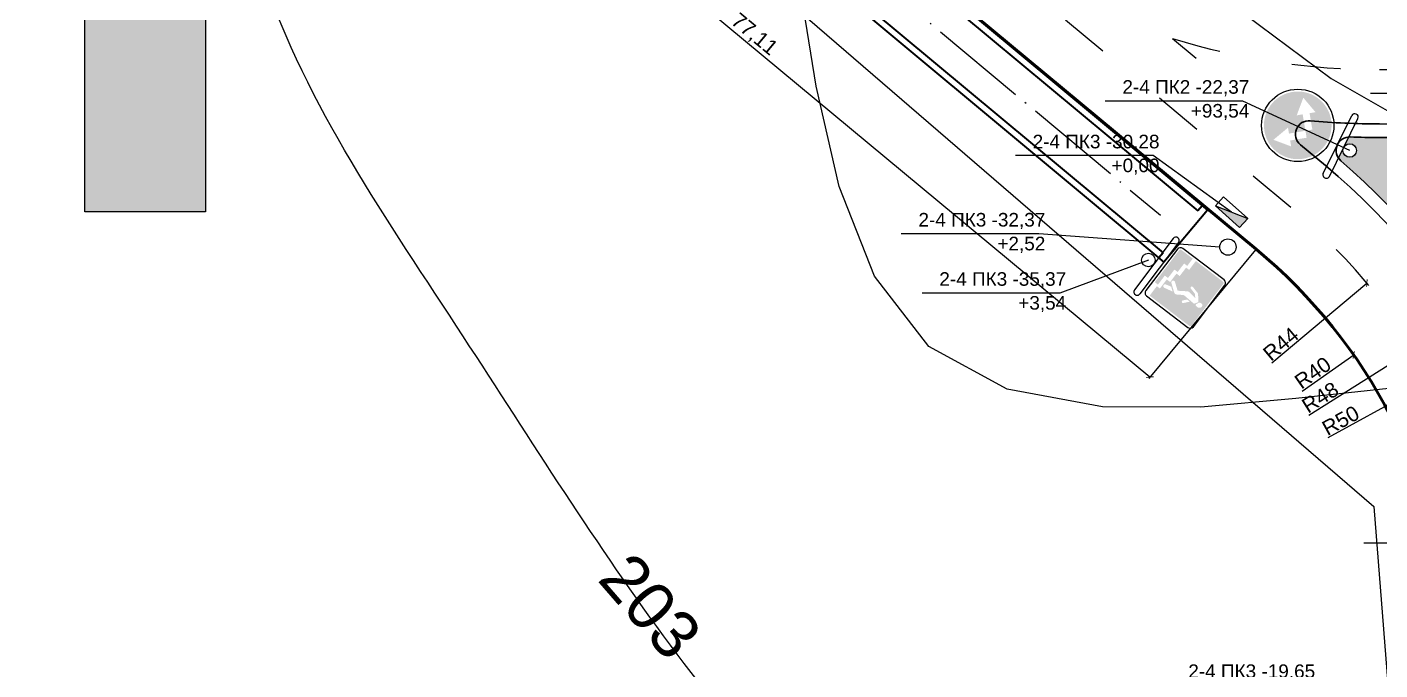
# Model space of a CAD drawing. Header units: millimetres. Extents: x -2123 to 34701, y -1286 to 835.
# Drawn here: x 1657.2 to 1756.9, y -66.8 to -19.4 of the extents above; entities that cross this region are included whole.
import ezdxf

# ---------------------------------------------------------------- set-up
doc = ezdxf.new("R2010")
doc.units = ezdxf.units.MM
doc.linetypes.add('ACAD_ISO03W100', pattern=[30, 12, -18])
doc.linetypes.add('ACAD_ISO04W100', pattern=[30, 24, -3, 0, -3])
doc.layers.get('0').update_dxf_attribs({"lineweight": 15})
for name, color, linetype, lineweight in [('1 Відмітки', 7, 'Continuous', 25), ('вертикалка', 6, 'Continuous', 15), ('Горизонталі', 7, 'Continuous', 18), ('Дор. Розм.', 7, 'Continuous', 50), ('дорога', 126, 'Continuous', 25), ('поздовжній профіль', 250, 'Continuous', 15), ('Позначки Наталії Симочко_Ном._пера__7', 7, 'Continuous', 18), ('Інж. мережі', 205, 'Continuous', 18)]:
    doc.layers.add(name, color=color, linetype=linetype, lineweight=lineweight)
doc.layers.add('Озелення', color=7, linetype='Continuous', lineweight=15, true_color=0x2bad00)
doc.layers.add('Осі', color=164, linetype='Continuous')
doc.layers.add('поперечніе для 12м', color=7, linetype='Continuous')
doc.styles.get("Standard").update_dxf_attribs({"font": 'arial.ttf'})
doc.styles.add('СГЕНЕРИР_СТИЛЬ_1', font='arial.ttf')
doc.dimstyles.new('Переход', dxfattribs={"dimscale": 0.1, "dimtxt": 11, "dimasz": 4, "dimexe": 1.25, "dimexo": 0.625, "dimgap": 0.9, "dimtad": 1, "dimtxsty": 'Standard', "dimblk": 'ARCHTICK', "dimcen": 2.5, "dimadec": 0, "dimazin": 0, "dimtfac": 1, "dimtmove": 0, "dimatfit": 3, "dimldrblk": 'ARCHTICK', "dimfxl": 1, "dimarcsym": 0})

# ---------------------------------------------------------------- blocks, each defined once
blk = doc.blocks.new('5-17-1')
h = blk.add_hatch(color=5)
h.paths.add_polyline_path([(6.74, 3.04, 0.414214), (6.53, 3.25), (0.45, 3.25, 0.414214), (0.24, 3.04), (0.24, -0.93), (1.55, -0.93), (1.55, -1.37), (2.79, -1.37), (2.79, -1.84), (4.02, -1.84), (4.02, -2.33), (5.35, -2.33), (5.35, -2.78), (6.74, -2.78)])
h.paths.add_polyline_path([(4.43, 2.36), (4.4, 2.23), (4.34, 2.16), (4.26, 2.14), (4.12, 2.2), (3.93, 2.28), (3.87, 2.34), (3.8, 2.49), (3.8, 2.59), (3.8, 2.66), (3.85, 2.75), (3.89, 2.81), (3.99, 2.85), (4.1, 2.86), (4.23, 2.82), (4.38, 2.66), (4.43, 2.54)], flags=16)
h.paths.add_polyline_path([(4.34, 1.91), (4.35, 1.86), (4.27, 0.46, 0.163851), (4.32, 0.27), (4.71, -0.32, -0.317132), (4.71, -0.72), (4.03, -1.64, -0.900401), (3.64, -1.44), (4.26, -0.58, 0.312757), (4.26, -0.46), (3.66, 0.43, -0.184538), (3.61, 0.64), (3.75, 1.64), (3.41, 1.37), (3.37, 1.33), (3.36, 1.29), (3.16, 0.53), (3.13, 0.49), (3.07, 0.45), (3.03, 0.44), (2.96, 0.45), (2.91, 0.48), (2.88, 0.52), (2.87, 0.56), (2.87, 0.63), (3.11, 1.57), (3.82, 2.17), (3.86, 2.19), (3.9, 2.19), (3.95, 2.18), (4.31, 1.95)], flags=16)
h.paths.add_polyline_path([(5.07, 0.86), (5.09, 0.78), (5.07, 0.7), (5.01, 0.63), (4.93, 0.61), (4.85, 0.63), (4.44, 0.99), (4.45, 1.39)], flags=16)
h.paths.add_polyline_path([(4.73, -0.92), (4.98, -2, -0.855356), (4.55, -2.07), (4.38, -1.42)], flags=16)
h.paths.add_polyline_path([(5.13, -2.79), (3.8, -2.79), (3.8, -2.32), (2.56, -2.32), (2.56, -1.85), (1.31, -1.85), (1.31, -1.39), (0.24, -1.39), (0.24, -3.04, 0.414214), (0.45, -3.25), (5.12, -3.25)])
at = {"color": 5}
for p, q in [((6.53, 3.49), (0.45, 3.49)), ((0, 3.04), (0, -3.04)), ((6.98, -3.04), (6.98, 3.04)), ((0.45, -3.49), (6.53, -3.49))]:
    blk.add_line(p, q, dxfattribs=at)
for centre, start, end in [((0.45, 3.04), 90, 180), ((6.53, 3.04), 0, 90), ((0.45, -3.04), 180, 270), ((6.53, -3.04), 270, 0)]:
    blk.add_arc(centre, 0.45, start, end, dxfattribs=at)
blk = doc.blocks.new('4-2-3')
h = blk.add_hatch(color=5)
h.paths.add_polyline_path([(3.55, 3.27), (3.45, 3.27, 0.409993), (0.23, 0, 1), (6.77, 0, 0.409993)])
h.paths.add_polyline_path([(1.47, 0.66), (1.88, 0.25), (3.02, 1.39), (3.5, 0.91), (3.98, 1.39), (5.12, 0.25), (5.53, 0.66), (6, -1.11), (4.23, -0.64), (4.64, -0.23), (3.5, 0.91), (2.36, -0.23), (2.77, -0.64), (1.01, -1.11)], flags=16)
at = {"color": 5}
blk.add_circle((3.5, 0), 3.5, dxfattribs=at)
blk = doc.blocks.new('_ArchTick')
at = {"color": 0, "linetype": 'ByBlock', "const_width": 0.15}
blk.add_lwpolyline([(-0.5, -0.5), (0.5, 0.5)], dxfattribs=at)
blk = doc.blocks.new('*D808')
at = {"layer": 'Defpoints', "color": 0, "lineweight": 20, "transparency": 16777216}
for p in [(1754.94, -43.561), (1722.196, -66.535)]:
    blk.add_point(p, dxfattribs=at)
at = {"layer": 'вертикалка', "color": 0, "lineweight": -2, "transparency": 16777216}
blk.add_line((1751.155, -46.217), (1754.94, -43.561), dxfattribs=at)
at = {"layer": 'вертикалка', "color": 0, "lineweight": -2, "transparency": 16777216, "xscale": 0.4, "yscale": 0.4, "zscale": 0.4, "rotation": 35.05430457535881}
blk.add_blockref('_ArchTick', (1754.94, -43.561), dxfattribs=at)
at = {"layer": 'вертикалка', "color": 0, "lineweight": 20, "transparency": 16777216, "insert": (1751.929, -44.878), "char_height": 1.1, "attachment_point": 5, "rotation": 35.0543}
blk.add_mtext('R40', dxfattribs=at)
blk = doc.blocks.new('*D809')
at = {"layer": 'Defpoints', "color": 0, "lineweight": 20, "transparency": 16777216}
for p in [(1762.811, -40.953), (1722.196, -66.535)]:
    blk.add_point(p, dxfattribs=at)
at = {"layer": 'вертикалка', "color": 0, "lineweight": -2, "transparency": 16777216}
blk.add_line((1751.635, -47.992), (1762.811, -40.953), dxfattribs=at)
at = {"layer": 'вертикалка', "color": 0, "lineweight": -2, "transparency": 16777216, "xscale": 0.4, "yscale": 0.4, "zscale": 0.4, "rotation": 32.20537073884513}
blk.add_blockref('_ArchTick', (1762.811, -40.953), dxfattribs=at)
at = {"layer": 'вертикалка', "color": 0, "lineweight": 20, "transparency": 16777216, "insert": (1752.477, -46.692), "char_height": 1.1, "attachment_point": 5, "rotation": 32.20537}
blk.add_mtext('R48', dxfattribs=at)
blk = doc.blocks.new('*D810')
at = {"layer": 'Defpoints', "color": 0, "lineweight": 20, "transparency": 16777216}
for p in [(1765.145, -42.99), (1721.476, -67.046)]:
    blk.add_point(p, dxfattribs=at)
at = {"layer": 'вертикалка', "color": 0, "lineweight": -2, "transparency": 16777216}
blk.add_line((1753.067, -49.643), (1765.145, -42.99), dxfattribs=at)
at = {"layer": 'вертикалка', "color": 0, "lineweight": -2, "transparency": 16777216, "xscale": 0.4, "yscale": 0.4, "zscale": 0.4, "rotation": 28.85001544629626}
blk.add_blockref('_ArchTick', (1765.145, -42.99), dxfattribs=at)
at = {"layer": 'вертикалка', "color": 0, "lineweight": 20, "transparency": 16777216, "insert": (1753.98, -48.396), "char_height": 1.1, "attachment_point": 5, "rotation": 28.85002}
blk.add_mtext('R50', dxfattribs=at)
blk = doc.blocks.new('*D811')
at = {"layer": 'Defpoints', "color": 0, "lineweight": 20, "transparency": 16777216}
for p in [(1755.915, -38.268), (1722.196, -66.535)]:
    blk.add_point(p, dxfattribs=at)
at = {"layer": 'вертикалка', "color": 0, "lineweight": -2, "transparency": 16777216}
blk.add_line((1748.91, -44.14), (1755.915, -38.268), dxfattribs=at)
at = {"layer": 'вертикалка', "color": 0, "lineweight": -2, "transparency": 16777216, "xscale": 0.4, "yscale": 0.4, "zscale": 0.4, "rotation": 39.97396606630359}
blk.add_blockref('_ArchTick', (1755.915, -38.268), dxfattribs=at)
at = {"layer": 'вертикалка', "color": 0, "lineweight": 20, "transparency": 16777216, "insert": (1749.573, -42.749), "char_height": 1.1, "attachment_point": 5, "rotation": 39.97397}
blk.add_mtext('R44', dxfattribs=at)
blk = doc.blocks.new('*D849')
at = {"layer": 'Defpoints', "color": 0, "lineweight": 20, "transparency": 16777216}
for p in [(1677.033, 9.263), (1665.385, -29.003)]:
    blk.add_point(p, dxfattribs=at)
at = {"layer": 'вертикалка', "color": 0, "lineweight": -2, "transparency": 16777216}
blk.add_line((1675.983, 5.815), (1677.033, 9.263), dxfattribs=at)
at = {"layer": 'вертикалка', "color": 0, "lineweight": -2, "transparency": 16777216, "xscale": 0.4, "yscale": 0.4, "zscale": 0.4, "rotation": 73.06978827972634}
blk.add_blockref('_ArchTick', (1677.033, 9.263), dxfattribs=at)
at = {"layer": 'вертикалка', "color": 0, "lineweight": 20, "transparency": 16777216, "insert": (1675.768, 7.346), "char_height": 1.1, "attachment_point": 5, "rotation": 73.06979}
blk.add_mtext('R40', dxfattribs=at)
blk = doc.blocks.new('столб')
at = {"layer": 'поздовжній профіль', "color": 160}
for points in [[(-500, 0, 0, 0, 0), (-1000, 0, 350, 0, 0), (-1700, 0, 0, 0, 0)], [(500, 0, 0, 0, 0), (1000, 0, 350, 0, 0), (1700, 0, 0, 0, 0)]]:
    blk.add_lwpolyline(points, format="xyseb", dxfattribs=at)
blk.add_circle((0, 0), 500, dxfattribs=at)
blk = doc.blocks.new('*D1055')
at = {"layer": 'Defpoints', "color": 0, "transparency": 16777216}
for p in [(1688.43, 13.494), (1680.604, 4.07), (1747.756, -35.767)]:
    blk.add_point(p, dxfattribs=at)
at = {"layer": 'Інж. мережі', "color": 0, "lineweight": -2, "transparency": 16777216}
for p, q in [((1688.39, 13.446), (1680.524, 3.974)), ((1739.93, -45.191), (1680.604, 4.07)), ((1747.716, -35.815), (1739.85, -45.287))]:
    blk.add_line(p, q, dxfattribs=at)
at = {"layer": 'Інж. мережі', "color": 0, "lineweight": -2, "transparency": 16777216, "xscale": 0.4, "yscale": 0.4, "zscale": 0.4}
for p, rotation in [((1680.604, 4.07), 140.2954777906226), ((1739.93, -45.191), 320.2954777906226)]:
    blk.add_blockref('_ArchTick', p, dxfattribs=dict(at, rotation=rotation))
at = {"layer": 'Інж. мережі', "color": 0, "transparency": 16777216, "insert": (1710.747, -19.983), "char_height": 1.1, "attachment_point": 5, "rotation": 320.29548}
blk.add_mtext('77,11', dxfattribs=at)

msp = doc.modelspace()

# ---------------------------------------------------------------- hatches: boundary and pattern name
at = {"layer": 'вертикалка'}
h = msp.add_hatch(color=0, dxfattribs=at)
h.dxf.hatch_style = 1
h.paths.add_polyline_path([(1744.747, -32.571), (1746.533, -34.175), (1747.134, -33.505)])
at = {"layer": 'Озелення', "lineweight": 20}
h = msp.add_hatch(dxfattribs=at)
h.set_pattern_fill('GRASS', color=0, scale=0.1)
h.paths.add_polyline_path([(1756.897, 119.656), (1756.893, 119.705, -0.175765), (1748.025, 87.485, 0.657273), (1748.979, 85.917, -0.001482), (1749.314, 85.962), (1749.341, 86.893, -0.985742), (1748.341, 86.907, -1.014464), (1749.341, 86.893), (1749.409, 89.267, -1), (1749.909, 89.253), (1749.816, 86.027, -0.004228), (1750.774, 86.138), (1750.19, 86.8, -0.414214), (1750.215, 87.2), (1753.088, 89.735, -0.414214), (1753.489, 89.71), (1756.023, 86.837, -0.384328), (1756.019, 86.457, -0.003695), (1756.861, 86.463), (1759.485, 86.46)])
h.paths.add_polyline_path([(1700.622, 38.819, 0.015929), (1700.63, 38.882), (1699.967, 39.341, -0.246268), (1700.182, 38.93, -1), (1699.182, 38.93, -0.604791), (1699.967, 39.341), (1699.189, 39.878, 0.058357), (1698.995, 39.751, -0.114707), (1679.381, 29.866, 0.165826), (1678.836, 29.519), (1687, 29.513), (1686.991, 31.093, -1), (1687.491, 31.096), (1687.5, 29.512), (1699.849, 29.503, -0.041069)])
h.paths.add_polyline_path([(1699.849, 29.503), (1687.5, 29.512), (1687.505, 28.721, -1.002823), (1688.505, 28.724, -0.997185), (1687.505, 28.721), (1687.518, 26.346, -1), (1687.018, 26.343), (1687, 29.513), (1678.836, 29.519, 0.044684), (1678.738, 29.37), (1678.74, 28.919, -1.002823), (1679.74, 28.922, -0.997185), (1678.74, 28.919), (1678.743, 28.408, 0.18643), (1679.297, 27.947, -0.0921), (1694.764, 19.305), (1697.89, 16.708, -0.487874), (1698.15, 17.004), (1701.267, 16.826, -0.056127)])
h.paths.add_polyline_path([(1768.621, -30.738), (1767.451, -30.341), (1761.097, -27.542), (1756.841, -27.537, -0.009463), (1754.683, -27.496, 0.025961), (1754.58, -27.497), (1754.197, -28.274, -0.793811), (1755.146, -28.495, -1), (1754.146, -28.495, -0.114945), (1754.197, -28.274), (1753.814, -29.051, 0.066753), (1753.99, -29.251, -0.10684), (1766.697, -46.053), (1769.843, -46.406)])
h.paths.add_polyline_path([(1768.373, -27.55), (1761.097, -27.542), (1767.451, -30.341), (1768.621, -30.738)], flags=17)
h.paths.add_polyline_path([(1679.698, 26.329), (1685.887, 26.329), (1685.887, 30.45), (1679.698, 30.45)], flags=9)
h = msp.add_hatch(dxfattribs=at)
h.set_pattern_fill('GRASS', color=0, scale=0.1)
h.paths.add_polyline_path([(1595.841, 42.076), (1581.276, 42.092), (1581.035, 40.819), (1580.766, 39.29), (1580.515, 37.744), (1580.418, 37.093), (1598.835, 37.072), (1598.837, 39.072, 0.414214)])
h.paths.add_polyline_path([(1581.276, 42.092), (1579.535, 42.094), (1579.529, 37.094), (1580.418, 37.093), (1580.515, 37.744), (1580.766, 39.29), (1581.035, 40.819)])
h.paths.add_polyline_path([(1624.83, 21.03), (1625.028, 22.043), (1579.512, 22.094), (1579.506, 17.094), (1624.745, 17.043)])
h.paths.add_polyline_path([(1649.878, 19.436, -0.414547), (1652.386, 21.94), (1640.351, 21.965), (1639.374, 20.483, -0.252144), (1639.644, 19.982, -1), (1638.444, 19.982, -0.597261), (1639.374, 20.483), (1640.391, 22.025), (1625.028, 22.043), (1624.83, 21.03), (1624.745, 17.043), (1651.751, 17.012, -0.341373)])
h.paths.add_polyline_path([(1660.449, 22.002), (1640.391, 22.025), (1640.351, 21.965), (1652.386, 21.94, 0.414547), (1649.878, 19.436, 0.341373), (1651.751, 17.012), (1660.625, 17.002, -0.29636), (1660.476, 17.23)])
h.paths.add_polyline_path([(1663.815, 19.999), (1663.818, 21.999), (1660.949, 22.002), (1660.962, 19.608, -1.002823), (1661.962, 19.61, -0.997185), (1660.962, 19.608), (1660.976, 17.233, -0.299966), (1660.826, 17.002, 0.412891)])
h.paths.add_polyline_path([(1801.302, -172.339, 0.414214), (1798.076, -169.584), (1800.571, -201.333), (1801.096, -201.421), (1802.042, -201.58), (1802.988, -201.736), (1803.62, -201.84)])
h.paths.add_polyline_path([(1777.389, -171.378), (1777.153, -171.397, 0.414214), (1774.397, -174.623), (1776.131, -196.693), (1776.357, -196.742), (1777.313, -196.944), (1778.269, -197.144), (1779.225, -197.342), (1779.238, -197.344)])
h.paths.add_polyline_path([(1779.238, -197.345), (1778.269, -197.144), (1777.313, -196.944), (1776.357, -196.742), (1776.131, -196.693), (1776.704, -203.98), (1779.694, -203.745)])
h.paths.add_polyline_path([(1994.689, 21.692), (1940.412, 21.754), (1940.41, 19.754, 0.414214), (1943.406, 16.751), (1994.684, 16.692)])
h.paths.add_polyline_path([(1994.712, 41.692), (1907.341, 41.792), (1903.632, 41.004), (1898.312, 40.062), (1892.865, 39.018), (1890.065, 38.369), (1887.198, 37.588), (1884.807, 36.817), (1994.706, 36.692)])
at = {"layer": 'Озелення', "lineweight": 20, "true_color": 0xffffff}
h = msp.add_hatch(color=7, dxfattribs=at)
h.dxf.hatch_style = 1
h.paths.add_polyline_path([(1661.442, -14.358), (1670.333, -14.358), (1670.333, -33.026), (1661.442, -33.026)])

# ---------------------------------------------------------------- linework, layer by layer
at = {"layer": 'вертикалка', "color": 0}
msp.add_line((1744.747, -32.571, 200), (1747.134, -33.505, 200), dxfattribs=at)
at = {"layer": 'вертикалка', "color": 7, "lineweight": 20, "true_color": 0xffffff}
msp.add_lwpolyline([(1661.442, -14.358), (1670.333, -14.358), (1670.333, -33.026), (1661.442, -33.026)], close=True, dxfattribs=at)
at = {"layer": 'вертикалка', "color": 0, "elevation": 200}
msp.add_lwpolyline([(1746.533, -34.175), (1747.134, -33.505), (1745.349, -31.902), (1744.747, -32.571)], close=True, dxfattribs=at)
at = {"layer": 'Горизонталі'}
for points, elevation in [([(1758.343, 79.299), (1752.315, 73.668), (1746.672, 67.513), (1741.536, 60.906), (1737.025, 53.918), (1733.259, 46.619), (1730.359, 39.08), (1728.444, 31.374), (1727.634, 23.57), (1728.048, 15.741), (1729.733, 7.993), (1732.586, 0.509), (1736.487, -6.523), (1741.316, -12.912), (1746.954, -18.482), (1753.275, -23.196), (1760.151, -27.125)], 201), ([(1757.538, -46.033), (1750.684, -46.766), (1743.667, -47.407), (1736.426, -47.379), (1729.414, -46.092), (1723.635, -42.946), (1719.628, -37.762), (1717.02, -31.14), (1715.34, -23.762), (1714.129, -16.293), (1713.155, -9.036), (1712.399, -1.965), (1711.848, 4.961), (1711.49, 11.781), (1711.312, 18.535), (1711.302, 25.263), (1711.447, 32.006), (1711.736, 38.802)], 202)]:
    msp.add_lwpolyline(points, dxfattribs=dict(at, elevation=elevation))
at = {"layer": 'Горизонталі', "lineweight": 20}
msp.add_spline([(1931.631, -118.868), (1873.457, -122.108), (1832.047, -120.353), (1801.68, -112.829), (1782.356, -107.061), (1750.734, -98.534), (1722.332, -83.814), (1688.835, -41.436), (1674.271, -14.754), (1671.76, 1.247), (1682.144, 47.829), (1687.484, 86.621), (1691.959, 101.325), (1724.477, 131.493), (1762.005, 152.056), (1794.128, 172.872), (1881.485, 208.784)], degree=3, dxfattribs=at)
at = {"layer": 'Дор. Розм.', "color": 18, "true_color": 0x000000}
msp.add_lwpolyline([(1579.512, 22.094), (1663.818, 21.999, -0.174761), (1689.332, 12.767), (1747.756, -35.767, -0.20246), (1762.073, -63.396), (1762.882, -73.363)], format="xyb", dxfattribs=at)
at = {"layer": 'дорога'}
for p, q in [((1752.699, -30.184), (1754.798, -25.923)), ((1753.147, -30.405), (1755.247, -26.144)), ((1741.642, -34.97), (1738.786, -38.765)), ((1742.041, -35.27), (1739.185, -39.066))]:
    msp.add_line(p, q, dxfattribs=at)
at = {"layer": 'дорога', "color": 18, "lineweight": 20, "true_color": 0x000000}
msp.add_lwpolyline([(1579.5, 11.094), (1665.43, 10.997, -0.179585), (1691.516, 1.282), (1756.427, -54.727)], format="xyb", dxfattribs=at)
at = {"layer": 'дорога', "color": 18, "lineweight": 30, "true_color": 0x000000}
for points in [[(1776.386, -143.208), (1770.048, -62.768, 0.20246), (1752.868, -29.613), (1751.009, -28.069, -0.736713), (1751.739, -26.304, 0.022812), (1756.841, -26.537), (1768.241, -26.55)], [(1771.011, -61.389, 0.188817), (1753.997, -29.256, -0.711393), (1754.683, -27.496, 0.009463), (1756.841, -27.537), (1768.373, -27.55)]]:
    msp.add_lwpolyline(points, format="xyb", dxfattribs=at)
at = {"layer": 'дорога', "lineweight": 30}
msp.add_lwpolyline([(1750.706, -27.817), (1750.706, -27.817)], close=True, dxfattribs=at)
at = {"layer": 'дорога', "color": 18, "lineweight": 20, "true_color": 0x000000}
msp.add_lwpolyline([(1756.427, -54.727), (1768.23, -204.646)], dxfattribs=at)
at = {"layer": 'дорога'}
for centre in [(1754.646, -28.495), (1739.814, -36.567)]:
    msp.add_circle(centre, 0.5, dxfattribs=at)
for centre, start, end in [((1755.022, -26.033), 333.77168, 153.77168), ((1752.923, -30.294), 153.77168, 333.77168), ((1741.842, -35.12), 323.03509, 143.03509), ((1738.985, -38.915), 143.03509, 323.03509)]:
    msp.add_arc(centre, 0.25, start, end, dxfattribs=at)
at = {"layer": 'Осі', "color": 18, "linetype": 'ACAD_ISO03W100', "lineweight": 20, "ltscale": 0.3, "true_color": 0x000000}
for points in [[(1771.903, -137.298), (1766.06, -63.082, 0.20246), (1750.312, -32.69), (1724.577, -11.311)], [(1741.597, -20.25), (1743.323, -21.684, -0.202469), (1743.323, -21.684), (1743.323, -21.684)], [(1741.597, -20.25, 0.074521), (1756.841, -22.537), (1768.923, -22.551)]]:
    msp.add_lwpolyline(points, format="xyb", dxfattribs=at)
at = {"layer": 'Позначки Наталії Симочко_Ном._пера__7', "color": 7, "linetype": 'Continuous', "lineweight": 18}
for points in [[(1768.353, -21.273), (1766.324, -24.304), (1756.173, -24.304)], [(1754.646, -28.495), (1746.779, -24.852), (1736.628, -24.851)], [(1745.941, -33.038), (1740.162, -28.876), (1730.011, -28.876)], [(1745.074, -35.609), (1731.75, -34.636), (1721.599, -34.635)], [(1739.814, -36.567), (1733.288, -39.003), (1723.137, -39.002)], [(1772.023, -52.818), (1765.839, -57.418), (1755.688, -57.418)]]:
    msp.add_lwpolyline(points, dxfattribs=at)
at = {"layer": 'поперечніе для 12м', "color": 116, "linetype": 'ACAD_ISO04W100', "lineweight": 9, "ltscale": 0.3, "true_color": 0x136734, "elevation": -205}
msp.add_lwpolyline([(1703.52, -2.288), (1740.703, -33.26)], dxfattribs=at)
at = {"layer": 'поперечніе для 12м', "color": 116, "lineweight": 35, "true_color": 0x136734, "elevation": -205}
for points in [[(1719.338, -12.21), (1744.162, -32.888)], [(1719.402, -12.914), (1743.458, -32.952)], [(1716.137, -16.051), (1740.962, -36.73)], [(1716.842, -15.987), (1740.898, -36.025)]]:
    msp.add_lwpolyline(points, dxfattribs=at)
at = {"layer": 'поперечніе для 12м', "color": 177, "lineweight": 35, "true_color": 0x293189, "elevation": -205}
for points in [[(1744.162, -32.888), (1740.962, -36.73)], [(1743.778, -32.568), (1743.458, -32.952)], [(1740.896, -36.028), (1740.576, -36.412)]]:
    msp.add_lwpolyline(points, dxfattribs=at)

# ---------------------------------------------------------------- block references
at = {"color": 0, "linetype": 'Continuous'}
for name, p, xscale, yscale, zscale, rotation in [('4-2-3', (1752.362, -24.467), 0.7620479999998103, 0.7620479999998103, 0.7620479999998103, 234.6545273218994), ('5-17-1', (1743.871, -36.872), 0.63, 0.63, 0.63, 232.712030237784)]:
    msp.add_blockref(name, p, dxfattribs=dict(at, xscale=xscale, yscale=yscale, zscale=zscale, rotation=rotation))
at = {"color": 0, "xscale": 0.001200000000244472, "yscale": 0.001200000000244472, "zscale": 0.001200000000244472, "rotation": 139.1549075180147}
msp.add_blockref('столб', (1745.674, -35.609), dxfattribs=at)

# ---------------------------------------------------------------- texts
at = {"layer": '1 Відмітки', "color": 0, "insert": (1701.783, -57.832), "char_height": 3.5, "attachment_point": 1, "rotation": 310.9386}
msp.add_mtext_dynamic_manual_height_columns('203', width=7.02543, gutter_width=12.5, heights=[0], dxfattribs=at)
at = {"layer": 'Позначки Наталії Симочко_Ном._пера__7', "color": 7, "linetype": 'Continuous', "lineweight": 18, "char_height": 1, "attachment_point": 3, "line_spacing_factor": 1.053334, "style": 'СГЕНЕРИР_СТИЛЬ_1'}
for s, insert in [('\\A1;2-4 ПК2 -22,37\\P   +93,54', (1747.249, -23.313)), ('\\A1;2-4 ПК3 -30,28\\P   +0,00', (1740.632, -27.337)), ('\\A1;2-4 ПК3 -32,37\\P   +2,52', (1732.22, -33.097)), ('\\A1;2-4 ПК3 -35,37\\P   +3,54', (1733.758, -37.464)), ('\\A1;2-4 ПК3 -19,65\\P   +36,03', (1752.102, -66.362))]:
    msp.add_mtext(s, dxfattribs=dict(at, insert=insert))

# ---------------------------------------------------------------- dimensions: what is measured, and where the dimension line sits
at = {"layer": 'вертикалка', "color": 5, "lineweight": 20}
for center, mpoint, picture, middle in [((1665.385, -29.003), (1677.033, 9.263), '*D849', (1676.392, 7.156)), ((1722.196, -66.535), (1755.915, -38.268), '*D811', (1749.984, -43.24)), ((1722.196, -66.535), (1762.811, -40.953), '*D809', (1752.824, -47.243)), ((1722.196, -66.535), (1754.94, -43.561), '*D808', (1752.303, -45.411))]:
    dim = msp.add_radius_dim(center=center, mpoint=mpoint, dimstyle='Переход', dxfattribs=at)
    dim.commit()
    dim.dimension.update_dxf_attribs({"geometry": picture, "text_midpoint": middle, "dimtype": 164})
dim = msp.add_radius_dim(center=(1721.476, -67.046), mpoint=(1765.145, -42.99), text='R50', dimstyle='Переход', dxfattribs=at)
dim.commit()
dim.dimension.update_dxf_attribs({"geometry": '*D810', "text_midpoint": (1754.295, -48.967), "dimtype": 164})
at = {"layer": 'Інж. мережі'}
dim = msp.add_aligned_dim(p1=(1747.756, -35.767), p2=(1688.43, 13.494), distance=12.25, dimstyle='Переход', dxfattribs=at)
dim.commit()
dim.dimension.update_dxf_attribs({"geometry": '*D1055', "text_midpoint": (1710.747, -19.983)})

doc.saveas('drawing.dxf')
